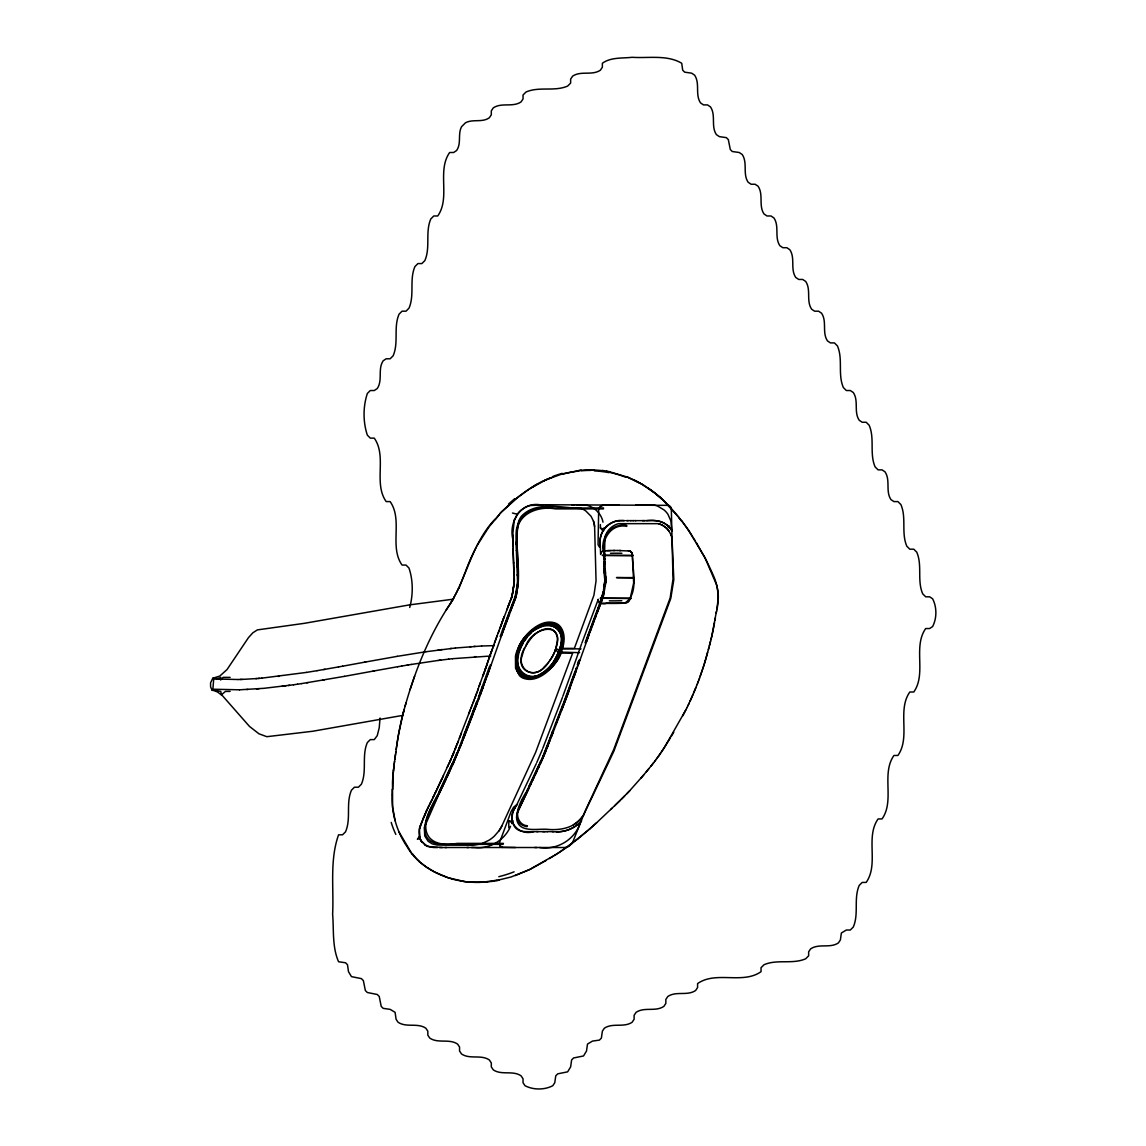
<?xml version="1.0" encoding="UTF-8"?>
<svg xmlns="http://www.w3.org/2000/svg" width="1146" height="1146" viewBox="0 0 1146 1146"><rect width="100%" height="100%" fill="white"/><g stroke="black" fill="none" stroke-linecap="round" stroke-linejoin="round"><path stroke-width="1.5" d="M392.176 794.593L392.233 789.308M512.735 538.821C508.781 521.745 520.9 501.747 539.995 504.77M512.864 538.233L512.95 544.149M512.806 534.093L514.31 519.84M603.441 529.352L603.412 531.128M512.749 537.044L512.792 534.681M512.907 535.268L512.864 540.597M517.935 581.079L517.834 574.59L518.006 578.343M718.213 598.14L717.138 607.28M517.877 581.982L518.006 581.079M392.777 777.79L394.281 763.408M516.832 659.423C517.577 698.859 563.947 665.181 562.07 642.29C562.256 603.727 517.233 634.497 517.161 656.758C508.982 692.571 556.67 677.429 561.254 648.951C572.613 606.492 520.499 625.444 517.433 652.776M380.042 718.041L379.24 727.71L377.249 735.646L374.269 739.614L370.301 739.614L367.336 742.579C361.563 755.83 367.15 771 361.377 784.236L358.411 787.216L354.443 787.216L351.464 790.196C345.691 803.432 351.292 818.602 345.519 831.838L342.539 834.818L338.571 834.818C329.575 860.03 333.901 887.892 332.627 914.15C333.93 929.993 332.068 946.854 338.571 961.752L345.519 962.755L347.496 964.731L348.484 971.679L351.464 976.636L361.377 978.612L363.368 980.604L365.345 990.516L367.336 992.508L377.249 994.484L379.24 996.476L381.217 1006.389L383.194 1008.365L390.141 1009.368L395.098 1012.333L396.086 1019.281L398.077 1022.261C406.429 1027.905 417.502 1022.547 425.839 1028.206L427.83 1031.185L427.83 1035.153L429.807 1038.118C438.159 1043.777 449.232 1038.419 457.583 1044.078L459.56 1047.043L459.56 1051.011L461.552 1053.991C469.889 1059.635 480.962 1054.291 489.313 1059.935L491.305 1062.915L491.305 1066.883L493.281 1069.863C501.633 1075.507 512.706 1070.149 521.058 1075.808L523.034 1078.787L523.034 1082.755L525.011 1085.72C533.363 1090.061 544.436 1090.061 552.787 1085.72L554.764 1082.755L555.767 1075.808L557.744 1073.831L567.657 1071.839L570.636 1066.883L571.625 1059.935L573.616 1057.959L583.529 1055.967L586.508 1051.011L587.497 1044.078L592.453 1041.098L599.401 1040.11L601.378 1038.118L602.366 1031.185L604.357 1028.206C612.709 1022.547 623.782 1027.905 632.119 1022.261L634.11 1019.281L634.11 1015.313L636.087 1012.333C644.439 1006.689 655.512 1012.033 663.863 1006.389L665.84 1003.409L665.84 999.441L667.832 996.476C676.169 990.817 687.242 996.175 695.593 990.516L697.585 987.537L697.585 983.583C716.035 970.605 742.594 984.658 761.044 971.679L761.044 967.711L764.024 964.731C777.275 958.958 792.43 964.56 805.681 958.787L808.646 955.807L808.646 951.839L810.637 948.859C818.989 943.215 830.062 948.573 838.399 942.914L840.39 939.935L841.379 933.002L846.335 930.022L850.303 930.022L853.283 927.042C859.056 913.806 853.455 898.636 859.228 885.4L862.207 882.42L866.175 882.42C879.154 863.955 865.101 837.411 878.08 818.946L882.048 818.946C895.012 800.495 880.959 773.937 893.937 755.472L897.905 755.472C910.884 737.021 896.831 710.463 909.809 692.012L913.777 692.012C926.756 673.547 912.703 646.989 925.682 628.538L929.65 628.538L932.615 626.547C936.955 618.21 936.955 607.136 932.615 598.785L929.65 596.808L925.682 596.808L922.702 593.829C916.929 580.578 922.516 565.422 916.757 552.171L913.777 549.192L909.809 549.192L906.83 546.227C901.057 532.976 906.658 517.82 900.885 504.569L897.905 501.59L893.937 501.59L890.972 499.613C885.314 491.262 890.671 480.188 885.013 471.837L882.048 469.86L878.08 469.86L875.1 466.88C869.327 453.644 874.914 438.474 869.155 425.238L866.175 422.258L862.207 422.258L859.228 420.267C853.584 411.93 858.927 400.856 853.283 392.505L850.303 390.528L846.335 390.528L843.37 387.549C837.597 374.298 843.184 359.142 837.411 345.891L834.431 342.912L830.478 342.912L827.498 340.935C821.84 332.584 827.197 321.51 821.539 313.173L818.573 311.182L814.605 311.182L811.626 309.205C805.982 300.854 811.325 289.78 805.681 281.429L802.701 279.452L798.733 279.452L795.754 277.461C790.11 269.124 795.467 258.036 789.809 249.699L786.829 247.708L782.861 247.708L779.896 245.731C774.238 237.38 779.595 226.306 773.937 217.955L770.972 215.978L767.003 215.978L764.024 213.987C758.38 205.65 763.723 194.576 758.079 186.225L755.099 184.248L751.131 184.248L748.152 182.257C742.508 173.906 747.851 162.832 742.207 154.495L739.227 152.504L732.294 151.516L730.303 149.524L728.326 139.611L726.335 137.635L719.402 136.632L716.422 134.655C710.764 126.304 716.121 115.23 710.477 106.893L707.497 104.902L703.529 104.902L700.55 102.925C694.906 94.574 700.249 83.5 694.605 75.149L691.625 73.172L684.692 72.169L682.701 70.193L681.712 63.245C667.015 54.535 648.421 58.403 632.119 57.3C622.206 58.446 610.89 57.056 602.366 63.245L602.366 67.213L600.389 70.193C592.038 75.851 580.965 70.493 572.628 76.137L570.636 79.117L570.636 83.085L567.657 86.065C554.42 91.838 539.25 86.237 526.014 92.009L523.034 94.989L523.034 98.957L521.058 101.922C512.706 107.581 501.633 102.223 493.281 107.882L491.305 110.847L491.305 114.815L489.313 117.794C482.18 122.837 472.983 118.797 465.52 122.751L461.552 126.719C457.583 134.197 461.623 143.393 456.595 150.527L453.615 152.504L449.647 152.504C436.669 170.969 450.722 197.513 437.743 215.978L433.775 215.978L430.81 218.958C425.037 232.194 430.624 247.364 424.851 260.6L421.871 263.58L417.918 263.58L414.938 266.56C409.165 279.796 414.752 294.966 408.979 308.202L406.013 311.182L402.045 311.182L399.066 314.162C393.293 327.398 398.894 342.568 393.121 355.804L390.141 358.784L386.173 358.784L383.194 360.775C377.55 369.112 382.907 380.185 377.249 388.537L374.269 390.528L370.301 390.528L367.336 393.493C362.967 406.744 362.967 421.9 367.336 435.151L370.301 438.13L374.269 438.13C387.248 456.581 373.195 483.139 386.173 501.59L390.141 501.59C403.12 520.055 389.067 546.613 402.045 565.064L406.013 565.064L408.979 568.044C413.219 580.549 413.162 594.788 409.724 607.466M517.949 581.982L517.577 584.718M605.532 575.005L605.718 580.893A28.378 28.378 0 0 1 605.604 582.655L605.188 585.893M393.45 770.341L394.582 761.231M395.685 753.194L397.791 738.396M395.857 751.919L394.425 762.377M396.187 749.427L396.444 747.55M517.763 583.801L517.147 587.454M395.556 754.14L394.854 759.239M516.889 657.89L517.004 654.352A32.99 32.99 0 0 1 517.791 651.644L518.264 650.298M516.345 657.904L516.903 654.796M517.018 657.732L517.663 654.266A32.417 32.417 0 0 1 518.35 651.845L522.017 643.765M396.53 746.906L398.794 732.752A283.377 282.546 41.8 0 1 402.618 715.39L404.252 709.216M514.182 577.885L514.325 578.472A35.626 35.626 0 0 1 513.995 584.403L513.709 585.592M514.01 584.403L513.236 588.543M512.878 590.906L514.296 581.437L513.924 571.381M513.265 589.13L511.46 598.011L508.351 605.704M603.541 590.319L604.186 586.179L603.627 589.732M605.231 585.592L605.475 583.83A33.463 33.463 0 0 0 605.733 579.131L605.604 576.18M515.901 594.96L517.047 588.586L516.832 589.488M510.915 599.215L511.259 598.613A37.875 37.875 0 0 0 512.692 592.683L513.652 586.766M517.004 591.651L517.29 589.861M603.455 590.892L603.269 592.095A40.497 40.497 0 0 1 601.75 598.627M517.362 586.537L517.505 585.635M604.229 585.893L604.658 582.655A28.378 28.378 0 0 0 604.759 580.893L604.572 575.005A80.979 80.979 0 0 1 604.443 573.158L604.114 563.846M604.501 590.305L605.131 586.179M516.803 586.881L517.433 582.125A25.928 25.928 0 0 0 517.519 580.334L517.319 575.378M516.474 592.224L516.617 591.307M517.763 586.881L518.279 575.378M517.72 588.07C520.499 565.966 514.239 543.175 518.68 521.244A22.791 22.791 0 0 1 521.373 516.287C536.199 500.473 561.784 507.993 581.065 508.437A20.829 20.829 0 0 1 585.893 511.03L591.05 516.287L593.528 521.244A20.8 20.786 59.4 0 1 594.616 526.702L596.049 580.936L593.943 595.218L574.361 648.378L562.543 648.378C564.792 641.044 565.222 631.876 559.649 625.874A12.377 12.377 0 0 0 556.512 623.553C546.227 618.94 535.067 626.003 528.02 633.265A51.799 51.799 0 0 0 519.51 645.155L516.989 650.756A34.136 34.136 0 0 0 515.456 656.357L515.557 668.233L519.467 675.624A12.506 12.506 0 0 0 522.619 677.945C534.351 682.973 546.642 673.905 553.776 665.11A49.765 49.765 0 0 0 557.357 659.981A47.058 47.058 0 0 0 559.348 656.357L560.809 653.134L572.628 653.134L535.655 752.306L502.02 825.593A34.437 34.409 -46.4 0 1 498.797 831.036L494.456 836.007A36.83 36.83 0 0 1 489.199 840.118L481.42 843.843L473.627 845.132L437.228 845.032L432.171 843.843L428.146 841.264L424.765 835.978L424.292 827.426L438.961 793.963M512.907 591.508L512.72 592.683A37.875 37.875 0 0 1 511.159 598.627M604.314 591.479L601.564 601.449M516.617 588.07L515.528 594.631A40.468 40.468 0 0 1 513.666 600.561L510.214 609.5M517.562 588.07L515.843 597.625L509.125 614.858M598.026 608.053L603.312 591.766M516.946 588.471L517.218 587.454M516.918 592.253L516.488 594.631A29.123 29.123 0 0 1 516.044 596.421L511.159 609.5M603.269 592.067L602.954 593.843A32.876 32.876 0 0 1 601.621 598.842L600.361 602.065M604.214 592.067L603.913 593.843A32.876 32.876 0 0 1 602.567 598.842L601.507 601.593M716.494 611.176L711.852 635.901M716.178 613.067C719.487 600.218 718.657 586.466 712.884 574.461A210.191 209.976 -83.1 0 0 710.276 568.688L706.38 560.509M715.376 617.909L714.918 620.602M716.708 609.83L717.038 607.924M398.02 737.05L402.69 715.09M559.663 649.209C570.422 614.643 527.69 622.063 521.33 646.473M560.638 645.298C566.697 628.266 544.966 617.579 533.707 630.629M714.545 622.751L713.27 629.34A257.564 251.518 82.8 0 1 711.05 639.239L708.386 649.61M556.025 648.077C565.293 619.599 531.644 627.335 525.828 646.058C511.102 666.915 534.093 684.764 548.59 662.273M522.175 655.698C516.13 671.098 535.497 679.062 544.479 666.628M516.158 594.043L514.54 599.516M521.358 646.444C506.89 669.336 533.606 689.362 549.98 666.514M518.551 654.395L517.849 659.938A23.722 23.622 -31.4 0 0 518.264 665.54C519.797 678.461 536.4 679.478 544.321 671.671M522.275 655.197L523.278 651.673M560.408 646.416L559.305 650.326M711.766 636.259L710.95 639.669M427.014 809.893C423.461 819.619 415.024 830.993 421.413 841.436M518.68 653.865L519.138 652.117M710.549 641.259L709.331 646.043M402.361 716.379C412.488 677.157 427.172 638.68 449.59 604.73M403.063 713.643L404.022 710.047M419.479 828.186L420.21 825.779M515.528 596.78L515.757 595.863M708.916 647.633L704.303 664.035M707.655 652.332L707.139 654.266M706.867 655.226L706.337 657.145M513.723 521.702L517.261 514.239A21.488 21.488 0 0 1 521.287 509.97L524.596 507.75A24.596 24.596 0 0 1 530.154 505.529L545.754 504.77M405.039 706.38L405.999 703.071M706.065 658.105L705.32 660.683M705.22 661.013L703.2 667.516M558.89 651.487C551.713 651.988 560.022 640.872 556.755 635.486A13.222 13.093 -49.9 0 0 556.541 634.798C551.756 622.436 535.741 631.303 530.641 638.952M704.088 664.737L699.533 678.131M410.082 689.634L414.637 676.14M519.31 651.544L519.697 650.398M560.208 649.223L561.683 642.806A29.882 29.882 0 0 0 561.784 641.975C563.832 632.664 556.34 621.533 546.026 624.384M554.807 651.515C554.621 646.974 561.64 649.61 558.346 652.934M702.971 668.204L700.249 676.14M555.853 648.636L555.509 649.667M488.984 658.377L493.983 644.768M489.113 658.377L489.714 656.601M486.534 665.482L491.448 651.272M489.786 656.013L490.187 654.839M488.712 659.566L488.182 660.755M555.753 648.951L554.592 652.031M578.042 665.554L589.359 633.795M487.566 662.531L488.11 661.342M578.214 663.591L578.888 661.858M579.26 662.03L578.658 663.792M486.878 664.895L487.494 663.119M489.929 665.224L490.889 665.224M577.298 664.966L578.916 660.268L579.862 660.268M577.656 665.21L578.286 663.591M487.079 664.308L485.718 667.86M486.463 666.084L484.658 670.811M575.536 672.616L578.458 664.379M490.732 653.65L492.006 650.097M489.442 666.614L481.893 687.643M490.402 666.614L489.987 667.817M576.796 667.645L577.154 666.829M576.868 667.645L575.937 670.066M485.503 668.447L485.087 669.636M485.632 668.447L483.497 674.364M576.266 667.903L575.636 669.679M489.557 669.006L489.127 670.195M572.269 670.224L581.466 644.195M601.707 598.556L600.561 601.564M479.114 686.196L480.389 682.658M485.002 670.224L484.013 672.587M478.383 688.574L477.538 690.938M482.867 676.14L483.712 673.776M481.965 687.442L480.131 692.499M482.137 688.187L482.394 687.242M482.566 687.242L481.535 689.849M482.495 688.631L484.199 683.875M484.629 682.687L486.563 677.329M488.927 670.782L481.42 691.611M482.867 688.044L476.65 704.704M575.22 670.854L563.861 702.011M569.361 688.345L574.175 675.152M570.608 684.878L573.817 675.968M576.008 670.066L575.349 671.699M569.72 687.528L568.187 691.582M576.166 670.854L569.39 689.663M574.046 676.727L575.106 673.791M478.054 689.161L483.798 673.175M493.195 646.545L500.53 626.418M498.281 632.936L499.14 630.558M480.332 693.172L481.607 689.849M487.15 676.14L503.796 629.125M571.84 671.413L562.858 696.252M587.024 637.634L585.133 642.82L586.294 642.276M574.103 675.152L574.461 674.349M574.418 674.235L575.421 671.699M568.545 690.78L568.846 689.964M587.97 637.634L586.68 641.201L585.721 641.23M568.975 690.837L570.035 687.901M494.499 642.992L497.078 635.887M477.753 690.35L474.573 698.63M477.108 692.127L476.55 693.301M481.005 691.511L481.306 690.68M501.576 635.672L505.1 625.558M581.896 643.021L597.782 600.604A56.025 56.025 0 0 0 598.284 599.272C596.264 603.297 603.928 604.787 606.664 603.369A234.701 234.701 0 0 0 624.513 603.154C639.654 594.502 632.105 569.147 632.334 554.578M586.91 637.921L596.951 610.875M587.511 637.491L586.322 641.23M588.041 636.044L589.961 630.959M589.689 631.69L586.15 641.23M589.889 630.959L590.219 630.228M589.144 634.397L591.508 627.922M588.514 636.159L589.259 634.096M589.904 632.334L590.863 629.698M568.33 692.599L569.175 690.25M476.45 693.903L475.676 695.679M480.246 692.213L478.498 696.969M502.908 630.128L504.025 627.277M480.704 692.342L478.484 698.172M514.941 598.599L513.394 602.352L513.895 601.335M481.205 692.213L480.546 693.989M590.176 629.899L590.835 628.567M568.258 691.582L566.998 694.82M568.545 692.012L566.153 698.487M699.633 677.845L697.685 683.088M499.799 628.782L501.103 625.243M503.954 627.277L504.698 625.458M504.297 626.375L507.076 619.084M504.168 628.538L509.512 614.256M480.217 694.877L480.661 693.688M590.763 628.567L592.439 624.212M591.293 627.106L592.095 624.928M591.078 629.097L592.153 626.16M566.396 696.453L567.37 694.018M567.9 693.774L565.494 700.249M465.219 572.14L458.916 588.371M500.659 626.418L501.848 622.865M492.092 649.51L492.651 648.321M501.318 624.642L501.747 623.467M476.02 695.078L460.878 734.142M479.486 695.679L478.183 699.003M558.962 651.286L554.12 661.113M592.367 624.212L592.969 622.751M591.938 626.747L594.115 620.874M592.367 625.573L593.026 623.811M566.769 695.636L566.095 697.255M698.802 680.122L699.16 679.12M501.533 624.054L502.636 621.089M505.644 622.722L505.973 621.82M505.544 624.369L508.666 616.047M479.443 696.969L478.226 700.235M592.897 622.751L594.058 619.857M502.063 622.278L503.524 618.725M502.292 621.691L502.736 620.502M562.428 697.441L542.803 748.309M593.442 621.304L594.33 619.127M593.571 622.335L600.862 603.154L624.685 603.14M566.167 697.255L565.494 698.874M465.534 571.295L467.496 566.196M502.951 619.914L504.426 616.362M503.18 619.313L504.068 616.949M511.044 599.215L510.228 600.977M477.982 699.719L478.254 699.003M597.181 610.288L598.069 607.939L599.029 607.91M564.792 700.722L565.451 698.988M507.449 608.068L509.626 602.739M506.904 609.844L508.709 605.102M509.755 610.689L500.172 636.474L501.117 636.474M507.005 619.084L507.42 618.167M507.349 618.167L508.108 616.347M513.422 602.467L508.824 614.313M512.004 606.105L508.079 616.233L508.466 615.216M510.715 610.689L510.027 612.465M594.287 618.797L594.96 617.45M594.889 618.811L596.35 614.972M597.467 612.05L597.911 610.875M598.14 610.274L601.091 602.653M565.938 699.074L561.612 710.248M698.387 681.225L697.097 684.606M504.197 616.949L507.349 608.669M474.258 699.819L473.67 701.008M507.692 617.264L508.036 616.347M512.276 605.203L512.634 604.286M477.467 700.879L477.853 700.048M594.889 617.45L598.599 607.91M565.179 699.905L564.491 701.538M457.698 742.436L458.142 741.247M457.139 744.212L460.778 734.744M519.897 649.825L520.585 648.135M523.464 651.172L524.08 649.624M559.434 651.415L552.343 664.078M548.046 744.313L548.39 743.425M550.281 739.657L547.759 745.33M457.813 742.436L456.094 746.576M468.628 714.015L470.232 709.875M473.57 701.596L472.997 702.77M473.112 710.95L464.517 733.268M472.997 711.251L473.914 708.873M467.969 725.447L463.17 737.909L468.012 725.332M471.98 715.247L468.127 725.217L474.63 708.371M477.538 700.879L474.559 708.371M461.809 742.78L463.414 738.626M473.656 710.864L474.301 709.202M465.477 733.268L474.301 710.348M461.967 742.78L453.143 763.608M463.801 738.024L472.969 714.216M547.63 745.215L552.916 731.678M549.693 739.843L552.744 731.678M560.666 711.365L556.068 723.742M560.709 711.251L562.342 707.197M559.449 714.717L555.896 723.742M560.781 711.251L561.411 709.632M565.265 700.836L564.577 702.598M553.002 732.595L551.183 737.293M457.01 744.212L452.756 754.87M459.274 738.282L461.466 732.967M464.631 732.967L456.638 754.512M476.922 701.137L476.005 703.515M473.799 709.159L474.158 708.271M464.789 735.044L454.489 760.643M473.885 711.838L474.988 708.572M561.955 708.013L564.563 701.538M548.261 744.929L547.802 746.103M508.81 604.515L509.497 602.739M470.92 708.099L471.507 706.924M474.043 708.572L476.12 703.214M474.802 709.46L476.034 705.893M563.402 703.186L541.542 759.97M547.115 747.88L564.133 703.773M697.298 684.076L690.379 700.478M471.966 705.735L472.424 704.546M476.177 704.217L476.492 703.372M459.732 746.834L460.148 745.96M475.719 707.082L477.065 703.214M455.979 747.163L455.163 748.94M459.804 746.834L458.815 749.14M546.499 748.123L547.544 745.43L542.832 757.062M544.25 754.928L547.559 746.705M455.521 748.352L454.69 750.129M458.887 749.14L457.899 751.447M542.345 749.498L536.786 762.505M546.413 749.642L543.505 756.689M467.726 565.623L468.685 563.273M454.346 751.318L453.73 752.492M695.937 687.557L693.674 693.015M457.598 752.206L457.97 751.447M518.579 649.51L519.21 648.049M512.907 820.565L511.703 823.53M510.342 600.977L510.113 601.564M457.669 752.206L456.968 753.753M454.103 751.905L451.997 756.647M544.407 753.495L544.78 752.593M424.049 816.425L422.831 819.376M424.178 816.425L424.908 814.634M453.615 753.094L450.163 760.786M456.867 752.908L450.349 768.565M423.447 818.201L419.393 829.16L420.052 838.886M424.536 815.236L425.41 813.445M468.929 562.7L469.889 560.437M456.323 755.286L456.71 754.512M552.931 655.612L554.578 652.06M558.102 653.521L556.569 656.844M425.037 814.047L425.925 812.27M456.395 755.286L455.277 757.707L455.736 756.818M543.29 756.174L543.662 755.286M544.006 755.515L540.883 762.577M452.627 755.458L451.739 757.234M554.363 652.575L553.418 654.638M542.43 757.964L542.903 757.062M692.958 694.705L689.949 701.409M470.132 559.878L471.106 557.687M543.247 757.277L540.081 764.339M451.352 758.408L450.693 759.597M454.89 758.58L455.234 757.807M455.306 757.807L454.547 759.354M542.044 758.853L542.502 757.964M510.543 826.28C504.756 840.219 489.471 849.43 474.401 847.51M449.762 761.961L451.094 759.01M454.618 759.354L453.171 762.419M541.986 758.967L538.692 766.244M450.564 760.185L442.814 776.759M540.998 760.213L539.938 762.577M426.068 811.683L428.146 807.529M540.812 761.761L541.213 760.872M448.287 764.926L450.034 761.374M452.885 763.193L452.326 765.399M453.673 762.419L454.217 761.231M452.183 763.608L438.574 792.774M453.572 763.021L447.37 776.1M524.309 649.123L524.782 648.092M539.394 763.752L529.022 786.084M539.594 764.454L539.995 763.551M471.364 557.128L473.67 552.2M536.256 763.694L516.631 805.108M538.448 767.877L540.611 763.179M448.143 765.514L447.198 767.29M426.326 811.096L430.194 803.389M448.473 772.619L448.831 771.86M535.282 773.622L537.531 768.923M538.291 767.132L538.763 766.244M539.279 766.101L527.747 790.797M443.488 775.584L438.101 786.829M449.604 770.327L444.906 780.311M449.533 770.327L449.963 769.553M449.948 769.224L450.779 767.791M450.679 768.966L451.223 767.777M446.811 777.303L449.733 771.344M447.527 776.1L445.436 780.268M534.036 776.3L536.7 770.714M537.044 769.826L538.362 767.132M534.108 776.3L532.374 779.882M535.469 774.324L536.829 771.387M690.136 701.008L689.648 702.054M441.711 779.137L442.671 777.36M445.694 778.764L446.052 778.005M533.563 778.449L534.38 776.687M441.167 780.311L441.84 779.137M441.568 779.724L440.05 782.675M444.548 781.071L445.336 779.538M444.49 780.956L439.119 792.932M445.866 779.681L444.032 783.248M445.307 780.87L443.201 785.039M531.529 781.672L532.861 778.994M533.005 779.624L530.698 783.463M440.451 782.088L439.219 784.451M444.19 783.248L442.643 786.228M531.185 782.575L526.802 790.797M531.357 783.148L530.526 784.91M688.402 704.675L689.29 702.813M439.061 785.053L436.984 789.193M443.072 785.626L441.797 788.004M529.552 786.041L530.34 784.365M689.233 702.942L687.629 706.28M436.139 790.969L437.944 787.417M441.181 788.204L441.912 786.672M440.164 790.511L440.537 789.737M442.514 786.815L440.107 791.585M441.396 789.193L439.82 792.173M527.633 789.952L529.395 786.371M527.203 790.855L528.134 789.064M436.827 789.78L432.701 798.074M527.275 790.855L525.928 793.533M527.189 791.972L528.578 789.05M435.981 791.557L435.294 792.745M439.362 792.044C430.767 806.87 410.182 841.637 441.64 844.316A64.778 64.778 0 0 0 443.932 844.358L503.123 844.344M440.265 791.585L439.119 793.963M526.243 791.972C520.241 801.584 508.495 823.186 526.974 826.71M527.461 791.399L517.075 813.531A15.929 15.929 0 0 0 516.588 818.244C517.963 833.156 536.371 828.687 546.585 829.26C559.678 830.621 574.275 828.3 582.369 816.74A31.085 31.085 0 0 0 583.515 815.164L613.769 751.418L670.754 598.513L673.819 579.69L672.043 538.749A18.837 18.68 15.1 0 0 670.611 534.007L668.978 531.142A18.981 18.823 14.1 0 0 665.654 527.475L662.961 525.57A18.938 18.751 3.1 0 0 658.406 523.665L618.554 523.665A19.683 19.683 0 0 0 615.416 524.796A19.138 19.138 0 0 0 607.795 531.142L606.893 532.532A20.227 20.227 0 0 0 604.93 537.13L604.63 551.555M435.423 792.745L433.861 795.711M438.961 793.032L436.282 798.418M526.902 792.559L519.396 807.844A35.254 35.254 0 0 0 518.88 809.004C515.27 815.737 519.396 825.378 527.475 825.779M519.725 646.917L520.284 645.814M526 793.533L522.863 799.793M433.99 795.711L433.002 797.473M437.486 796.112L437.858 795.338M438.388 795.152L437.514 796.928M524.696 796.212L525.14 795.324M474.072 551.384L476.249 547.043M429.908 803.991L433.417 796.885M434.005 803.017L437.228 797.53M434.449 802.257L433.36 804.664M436.34 799.306L434.578 802.888M523.822 798.003L524.266 797.115M686.841 707.87L687.557 706.423M428.318 806.942L429.191 805.165M432.243 799.249L430.065 803.389M435.895 799.177L436.354 798.418M434.291 803.475C417.66 827.913 425.324 848.957 457.168 843.384L503.452 843.384M516.345 805.695C509.655 813.875 510.214 830.119 523.02 831.394A26.458 26.458 0 0 0 526.057 831.638A64.95 64.95 0 0 0 527.848 831.667L530.226 831.652M516.044 806.283L516.946 804.478L513.566 807.257L511.059 811.669L499.241 843.341L499.9 845.648L502.177 847.295L515.485 847.51M686.74 708.099L682.801 715.806M515.456 807.457C505.028 820.823 518.751 836.336 533.792 831.638M685.91 709.761L664.394 747.55M553.174 655.14L549.65 660.898M623.983 520.613C610.875 518.995 598.183 530.784 600.203 544.221M476.865 545.868L488.783 527.217M520.857 644.697L522.905 642.29M552.659 656.142L552.1 657.131M522.461 644.267L523.393 642.648M525.813 646.086L526.974 644.066M673.776 732.194L671.499 736.061M454.031 597.754L450.865 602.782M551.813 657.618L548.261 662.675M670.553 737.637L661.256 752.277M554.779 660.096L552.716 663.147M527.289 643.579L530.283 639.396M446.252 609.83C466.393 581.767 470.462 544.894 494.914 519.324M449.719 604.529L453.157 599.2L409.423 604.902L304.378 623.324L257.363 629.899L252.808 632.836L248.424 637.692L227.051 669.536L219.788 676.054L212.784 678.26L210.578 682.787L210.606 686.941L211.867 689.734L217.683 692.069L222.639 695.909L249.47 726.406L258.924 733.784L266.817 736.692L312.672 731.263L402.618 715.405M523.951 641.158L518.68 651.845A32.16 32.16 0 0 0 518.107 653.793C514.912 662.947 518.092 677.716 530.011 677.415M524.381 641.058L527.332 636.99M663.778 748.496L658.792 755.816M553.762 661.657L553.06 662.675M660.612 753.223L655.884 759.755M524.768 639.955L527.275 636.675M419.436 836.408L417.402 839.259L419.894 838.027M658.606 756.059L657.904 757.033M583.515 815.164L582.369 816.74A33.506 33.506 0 0 1 578.243 821.138A36.185 36.185 0 0 1 573.387 824.805M656.73 758.638L657.317 757.835M550.008 666.485L552.687 663.176M489.227 526.601L501.619 511.732M656.128 759.44L654.724 761.302M654.925 761.044L651.916 764.898M552.329 663.677L551.57 664.651M653.091 763.408L653.707 762.62M619.098 504.77L603.885 504.87L600.776 506.26L598.685 508.939L598.054 544.493A6.69 6.69 0 0 0 599.43 546.929L600.361 547.802L600.619 554.449A3.825 3.825 0 0 1 604.143 550.782L611.993 550.524M652.704 763.909L650.742 766.388M651.53 765.399L640.786 778.406M648.736 768.88L646.272 771.888M551.183 665.124L550.381 666.055M551.441 665.196L546.141 670.496M643.794 774.854L629.254 791.213M528.105 636.073L531.486 632.535M547.172 663.935L544.88 666.27M500.071 513.394L518.107 497.006M549.593 666.943L544.78 671.327M629.698 790.74L627.936 792.588M628.825 791.671L614.628 805.824M627.507 793.046L626.618 793.977M501.977 511.36L515.328 499.226L529.123 489.113M581.609 820.937C575.12 827.698 565.952 832.397 556.412 831.667M624.67 795.983L621.39 799.278M212.784 678.26L218.413 678.532L220.763 679.707L223.112 677.372L230.145 677.372M620.559 800.094L597.424 821.997A430.624 429.535 -35.8 0 1 589.445 829.145L588.915 829.604M610.689 809.549L612.064 808.259M596.679 822.685L589.545 829.059M589.66 828.959L578.114 838.7M588.299 830.148L568.044 846.45M577.899 838.886L560.022 851.922M533.477 630.572L544.966 624.613M518.723 496.519L524.739 492.064M544.894 671.499L537.961 675.624L531.185 677.372M567.198 847.066L557.328 853.655M525.183 491.749L533.406 486.434M529.739 488.712L546.083 479.773L562.7 473.742M559.133 852.509L554.736 855.274M556.426 854.214L529.581 869.57M553.962 855.747L552.386 856.721M551.613 857.194L549.249 858.612M546.155 860.474L530.383 869.184L515.242 875.558M533.893 486.148L534.881 485.56M218.413 678.532L220.763 677.372L220.763 679.707M528.893 869.9L510.973 877.019L494.356 881.059A114.758 107.667 -70.4 0 1 487.179 881.861M553.045 476.894L543.863 480.804A122.622 117.007 -81.5 0 1 550.696 477.739M562.428 473.828L579.933 470.433M499.226 880.157L496.705 880.658M365.732 661.973L342.568 666.213M364.399 662.216L397.275 656.343M374.455 670.868L344.402 676.355M373.052 671.126L397.662 666.728M342.597 666.198L338.5 666.943M344.43 676.355L301.484 683.618M338.543 666.929L317.027 670.682M397.247 656.343L425.911 651.745M323.702 669.551L325.034 669.321M397.619 666.743L401.745 666.041M401.716 666.041L411.242 664.451M322.8 680.165L324.146 679.936M317.07 670.682L306.483 672.401M407.145 665.124L408.506 664.909M411.213 664.465L438.087 660.454M306.455 672.416L261.89 678.131M306.741 682.801L308.059 682.601M301.441 683.618L297.53 684.205M425.897 651.745L455.449 648.006M297.487 684.219L293.591 684.778M293.562 684.778L264.067 688.302L239.514 689.806M288.348 685.509L289.637 685.337M438.059 660.468L448.659 659.136M438.044 650.054L439.391 649.882M439.391 660.282L440.723 660.11M284.452 686.024L285.741 685.852M440.737 649.71L442.084 649.538M211.867 689.734L220.763 691.41L221.422 694.805L225.447 691.41L230.145 691.41M281.859 686.354L283.162 686.182M278.048 676.427L279.309 676.269M578.572 470.591L581.28 470.304L580.263 470.404M448.645 659.136L452.598 658.692M538.706 508.165L603.57 507.936M450.134 648.579L451.467 648.435M452.57 658.692L490.775 655.999M455.435 648.006L481.592 646M261.861 678.131L255.802 678.633M258.208 678.446L259.426 678.346M487.251 881.976L478.541 882.42A109.3 103.197 -83.1 0 1 468.571 881.976L467.496 881.876A106.621 100.69 -88.2 0 1 451.61 878.867M259.039 688.732L256.546 688.918M485.789 882.105L470.891 882.176A106.392 100.604 83.1 0 1 463.901 881.518M256.991 678.547L242.723 679.377M469.932 646.716L471.235 646.616M473.842 646.444L475.132 646.358M474.501 656.73L475.776 656.644M619.212 520.728L625.172 520.628M246.734 689.534L247.951 689.477M604.601 550.782L606.076 550.71M481.592 646L494.341 645.613M238.067 679.521L242.708 679.392M607.423 550.653L610.517 550.567M240.374 679.463L241.534 679.42M239.5 689.806L212.884 689.219L213.7 678.933L238.053 679.521M611.878 550.524L617.895 550.495M591.608 469.86L588.313 469.889A103.24 101.12 -60.8 0 0 581.294 470.333M650.169 520.628L652.547 520.613A63.417 63.417 0 0 1 654.337 520.642L657.016 520.828M613.368 550.51L614.858 550.495M646.602 520.642C656.085 519.296 667.259 521.874 672.043 530.956M437.586 847.524L436.44 847.539A60.323 60.323 0 0 1 434.248 847.496A33.707 33.707 0 0 1 432.83 847.41L427.2 846.006M576.237 504.77L580.263 504.741A64.563 64.563 0 0 1 581.423 504.756C591.608 504.297 601.177 512.219 602.997 522.175M626.962 520.642L631.131 520.642M649.581 520.642L644.224 520.642M530.827 831.638L537.961 831.638M553.432 831.638L546.886 831.638M439.477 847.51L446.611 847.51M471.522 847.51L473.828 847.51M539.437 847.51C557.185 850.375 575.478 839.416 580.535 822.011C573.201 829.546 562.586 832.755 552.243 831.638M542.875 504.77L541.729 504.77M545.496 504.77L548.06 504.77M549.779 504.77L668.72 505.357A5.658 5.658 0 0 1 671.298 507.95L673.017 579.074L670.138 598.011L613.726 749.541L585.133 811.096L572.269 843.341L568.301 846.665L564.82 847.51L445.063 847.51M635.944 504.77L652.146 504.87A19.726 19.726 0 0 1 657.689 506.102L664.093 509.97A23.278 23.049 3.6 0 1 667.903 514.239L671.026 521.229L671.642 530.269A20.642 20.47 15.1 0 0 667.488 525.47L664.58 523.407A20.37 20.17 3.7 0 0 659.652 521.33L657.46 520.886M603.498 508.896L555.452 508.896C538.978 505.73 517.218 513.207 517.09 532.804A69.505 69.505 0 0 0 517.032 534.523L517.004 541.07M630.529 520.642L633.509 520.642M635.299 520.642L643.622 520.642M516.115 544.336C515.313 540.812 517.62 540.926 517.075 544.336M633.179 555.38L602.223 555.38L633.179 555.71M516.932 566.654L517.892 566.654M517.276 574.59L518.221 574.59M634.196 577.598L616.476 577.598L634.196 577.913M631.131 598.226L600.189 598.226L631.131 598.541M599.931 603.154L600.891 603.154M502.478 630.128L503.423 630.128M581.022 648.851L560.093 648.865L558.331 652.06L579.632 652.661M578.372 661.858L579.317 661.858M213.715 677.945L214.302 677.945M482.036 687.242L482.996 687.242M555.466 723.742L556.412 723.742M552.401 731.678L553.36 731.678M462.683 738.024L463.643 738.024M459.632 745.96L460.577 745.96M522.375 799.908L523.335 799.908M432.744 804.664L433.704 804.664M543.906 831.638L536.772 831.638M542.717 831.638L545.109 831.638M547.874 504.77L550.252 504.77M571.639 504.77L574.518 504.77M632.907 520.642L635.887 520.642M642.433 520.642L644.811 520.642M544.508 831.638L547.487 831.638M466.923 847.51L468.642 847.51M534.681 847.51L537.059 847.51M442.184 847.51L429.249 846.765M628.151 520.642L626.375 520.642M626.805 525.398C612.064 522.619 599.673 537.388 603.684 551.555M626.79 526.343C611.19 523.264 601.965 539.265 603.67 550.982M617.823 550.495L629.612 551.025A4.169 4.169 0 0 1 632.062 553.389L632.477 556.139M590.663 469.86L594.445 469.932M592.081 469.874L593.026 469.889M619.37 550.51L620.846 550.538M216.909 679.163L217.984 679.22M508.795 827.713L508.795 820.951L512.176 821.324M463.987 881.432L448.258 877.779L434.678 872.063M606.864 471.207L610.159 471.823M609.142 471.622L628.08 477.338M512.448 513.021L517.261 514.239M451.481 878.753L450.607 878.495A99.602 94.001 89.6 0 1 441.783 875.358C427.873 869.556 414.952 860.259 407.288 847.052M428.332 846.608L424.55 844.645M626.174 476.578L642.089 484.3L656.414 494.227A112.91 111.807 3.6 0 1 662.202 499.226L679.249 517.791M427.916 846.464L425.61 845.347M600.389 524.567L600.389 527.948L603.971 529.438L603.827 527.948M628.352 477.452L629.168 477.796A113.225 112.838 -86.4 0 1 642.018 484.314M508.795 820.951L512.506 822.828M434.406 871.92L427.845 867.966M642.047 484.271L644.181 485.56M426.068 845.433L421.771 841.665M425.352 845.003L421.098 840.648M425.195 866.175L419.594 861.921M655.297 493.339L652.833 491.448A119.327 118.869 -35.5 0 0 644.167 485.589M655.713 493.668L660.297 497.493M419.436 861.792L418.691 861.147M668.261 505.228L669.966 507.048M670.525 507.664L673.576 511.102M673.905 511.474L680.122 518.88A163.305 161.314 31.7 0 1 688.617 530.44M600.389 527.948L602.997 530.956M681.841 521.058L688.803 530.698M412.044 853.928L399.195 832.325M421.656 841.766L420.023 838.414M688.517 530.283L704.647 557.128M689.362 531.543L692.256 536.027M406.887 846.436C396.774 831.394 391.445 813.288 392.176 795.152M692.9 537.059L693.531 538.076M212.54 689.648L213.07 690.508A2.793 2.75 -43.3 0 1 212.153 689.992M694.175 539.107L695.063 540.554M696.209 542.416L706.208 560.165M420.768 840.39L420.396 839.66M705.191 558.174L716.594 584.904A46.929 46.828 48.1 0 1 718.327 598.155M419.751 838.098L419.508 837.282M667.846 525.484L668.433 527.518M668.92 525.699L669.479 527.833M395.112 820.794L392.605 806.942L392.505 782.145A219.903 219.316 38.9 0 1 393.479 769.969M632.592 557.543L633.652 583.013L630.014 599.272A6.432 6.432 0 0 1 624.685 603.183M514.196 576.109L513.981 574.92A80.979 80.979 0 0 1 513.881 573.158L513.064 550.653M604.558 574.92L604.744 577.885M605.546 575.306L605.289 570.608M604.601 575.306L604.343 570.608M605.46 573.831L605.246 569.132M604.501 573.831L604.329 570.307M604.658 576.18L604.773 579.131A33.463 33.463 0 0 1 604.544 583.844L604.286 585.592L604.443 584.403A35.626 35.626 0 0 0 604.787 578.472M518.279 575.579L517.863 565.766M517.333 575.579L516.903 565.766M600.232 544.808L600.318 546.585M514.01 573.158L513.852 569.003M516.746 547.201L516.502 542.201M600.346 547.186L600.132 541.857A21.058 21.058 0 0 1 619.184 520.499M517.018 542.846L517.319 550.581M516.674 547.201L517.448 566.539M516.072 542.846L516.373 550.581M516.717 548.032L516.746 548.862M512.864 545.338L513.15 549.478M605.059 563.846L605.188 567.37M512.735 541.184L513.007 545.926M513.107 548.289L513.637 563.087M513.609 562.5L513.866 569.605M604.759 555.309L604.887 559.133M605.002 562.07L605.074 564.133M603.641 550.653L603.899 557.758M603.799 555.309L603.942 559.133M604.042 562.07L604.243 567.37M517.691 560.996L517.863 566.052M516.731 560.996L516.918 566.052M604.773 555.609L604.701 553.661M604.887 558.847L605.002 562.371M603.913 558.36L604.085 563.087M517.304 550.295L517.691 561.296M516.359 550.295L516.746 561.296M603.756 553.661L603.77 554.435M604.3 569.132L604.329 570.02M516.588 543.032L516.617 543.863M604.658 552.086L604.701 553.847M605.231 568.545L605.26 569.433M603.698 552.086L603.756 553.847M604.271 568.545L604.3 569.433M512.907 542.96L512.878 541.786M516.574 542.201L516.602 541.27M516.044 541.07L516.072 534.523A64.964 64.964 0 0 1 516.158 532.217L516.359 530.011A25.441 25.441 0 0 1 538.735 508.423M517.963 579.246L517.963 580.163M514.225 578.472A35.626 35.626 0 0 1 513.866 584.403M605.618 576.782A43.634 43.634 0 0 1 605.661 582.655M592.983 470.003A98.47 97.381 -50.4 0 1 602.481 470.677M602.28 470.462A97.782 96.679 -49 0 1 606.879 471.135M656.286 494.413A101.521 90.935 45.3 0 1 662.044 499.384M633.523 479.759A114.228 113.11 -11 0 1 639.984 483.096M648.364 488.268A121.505 120.316 3.6 0 1 656.414 494.227M508.452 504.14A173.333 151.587 -8.5 0 1 514.769 498.696M530.426 488.268A144.797 136.259 -84.4 0 1 537.087 484.3M599.931 507.033A7.177 7.177 0 0 1 603.34 504.985M502.664 847.41A4.527 4.527 0 0 1 501.275 846.923M500.859 846.665A3.81 3.81 0 0 1 499.67 845.247M621.848 600.705A102.753 41.428 2.8 0 1 609.3 600.833M628.753 601.163A7.077 6.905 -65.6 0 1 626.704 602.624M629.612 551.025A4.197 4.169 -78.2 0 1 632.062 553.389M610.46 553.289A137.148 75.521 -2.4 0 1 621.877 553.274M658.406 523.665A19.067 19.067 0 0 1 662.961 525.57A18.895 18.895 0 0 1 668.978 531.142M670.611 534.007A18.651 18.651 0 0 1 671.227 535.54M593.427 521.172A20.829 20.829 0 0 1 594.53 526.644M502.02 825.593A34.466 34.466 0 0 1 498.797 831.036M628.337 550.725A4.398 4.398 0 0 1 632.492 554.564M581.366 470.805A98.413 92.396 22.8 0 1 590.691 470.39M594.43 470.92A95.777 91.68 28.4 0 1 608.97 472.653M610.173 472.524A98.885 97.252 43.4 0 1 625.902 477.295M660.34 497.45A126.003 125.559 -46.3 0 1 668.319 505.171M679.034 517.978A178.661 176.026 72.9 0 1 681.626 521.229M514.096 871.834A123.496 108.798 -50.2 0 1 498.825 876.69M496.648 880.157A115.359 107.753 -68.5 0 1 486.749 881.603M427.816 868.023A141.846 134.497 -84.5 0 1 425.166 866.233M418.849 860.961A55.194 52.888 -71.3 0 1 412.388 853.641M395.828 834.417A84.603 75.493 -78.1 0 1 391.216 822.413M392.763 789.293A195.68 167.517 -77.5 0 1 393.293 777.805M458.629 588.256A95.677 92.468 -40 0 1 453.744 597.596M495.187 519.596A145.972 134.469 -89 0 1 499.484 514.568M534.795 485.417A134.899 127.779 31.3 0 1 543.763 480.632M552.859 476.464A115.445 107.753 22.3 0 1 562.256 473.341M562.844 474.158A106.42 98.341 18.9 0 1 578.658 471.035M563.345 638.78L562.729 644.84A32.733 32.733 0 0 1 562.528 645.742C561.912 672.931 508.867 698.201 516.588 654.409A33.291 33.291 0 0 1 517.39 651.659C520.384 632.205 560.294 605.145 563.345 638.78"/></g></svg>
